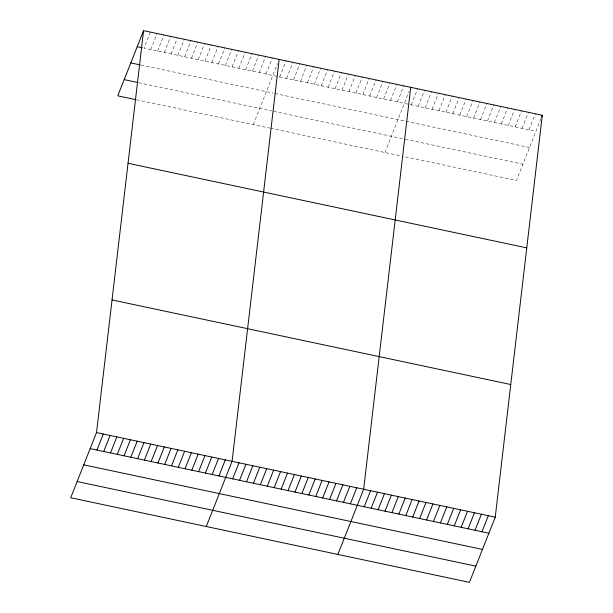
<?xml version="1.0" encoding="UTF-8"?>
<svg xmlns="http://www.w3.org/2000/svg" width="613" height="613" viewBox="0 0 613 613"><rect width="100%" height="100%" fill="white"/><g stroke="black" fill="none" stroke-linecap="round" stroke-linejoin="round"><path stroke-width="0.46" stroke-dasharray="3.06 2.3" d="M150.354 32.091L143.994 48.136L535.938 131.289M150.775 49.569L157.127 33.523M157.556 51.009L163.909 34.964M164.33 52.45L170.682 36.405M171.111 53.883L177.463 37.837M177.885 55.323L184.245 39.278M184.666 56.764L191.018 40.719M191.448 58.204L197.8 42.151M198.221 59.637L204.573 43.592M205.003 61.078L211.355 45.033M211.776 62.518L218.136 46.465M218.557 63.951L224.91 47.906M225.339 65.392L231.691 49.347M232.112 66.832L238.465 50.779M238.894 68.265L245.246 52.22M245.667 69.706L252.027 53.66M252.449 71.146L258.801 55.093M259.23 72.579L265.582 56.534M266.004 74.02L272.356 57.974M253.33 124.592L277.467 63.637M279.712 76.924L286.064 60.879M286.631 78.395L292.983 62.35M293.558 79.866L299.91 63.821M300.485 81.337L306.837 65.284M307.412 82.801L313.764 66.756M314.331 84.272L320.691 68.227M321.258 85.743L327.61 69.698M328.185 87.215L334.537 71.162M335.112 88.678L341.464 72.633M342.031 90.149L348.391 74.104M348.958 91.621L355.31 75.575M355.885 93.084L362.237 77.039M362.812 94.555L369.164 78.51M369.739 96.026L376.091 79.981M376.658 97.498L383.01 81.452M383.585 98.961L389.937 82.916M390.512 100.432L396.864 84.387M397.439 101.904L403.791 85.858M384.903 152.514L409.04 91.552M411.285 104.838L417.637 88.793M418.212 106.31L424.564 90.264M425.138 107.781L431.491 91.735M432.065 109.252L438.418 93.199M438.985 110.715L445.337 94.67M445.912 112.187L452.264 96.141M452.838 113.658L459.191 97.613M459.765 115.129L466.118 99.076M466.685 116.593L473.037 100.547M473.611 118.064L479.964 102.019M480.538 119.535L486.891 103.49M487.465 121.006L493.817 104.953M494.385 122.47L500.744 106.424M501.311 123.941L507.664 107.896M508.238 125.412L514.591 109.367M515.165 126.876L521.517 110.83M522.092 128.347L528.444 112.302M529.011 129.818L535.364 113.773M540.957 118.616L516.483 180.429L402.22 156.185M140.967 65.07L273.291 93.145M275.022 93.513L529.517 147.503M138.584 82.678L271.865 110.953M273.597 111.321L403.446 138.867M405.178 139.235L522.904 164.207M136.4 99.789L269.774 128.086M270.639 128.27L401.354 156.001"/><path stroke-width="0.92" d="M96.517 432.571L143.572 30.65L542.29 115.244L495.235 517.165L469.428 582.35L70.71 497.756L96.517 432.571L495.235 517.165M279.137 59.407L232.082 461.336L206.274 526.521M410.718 87.33L363.662 489.251L337.847 554.436M143.572 30.65L117.765 95.835L135.557 99.612M96.938 450.057L103.298 434.012M103.72 451.497L110.072 435.452M110.501 452.938L116.853 436.885M117.275 454.371L123.627 438.326M124.056 455.811L130.408 439.766M130.83 457.252L137.189 441.199M137.611 458.685L143.963 442.64M144.392 460.125L150.744 444.08M151.166 461.566L157.518 445.513M157.947 462.999L164.299 446.954M164.721 464.439L171.081 448.394M171.502 465.88L177.854 449.827M178.283 467.313L184.636 451.268M185.057 468.753L191.409 452.708M191.838 470.194L198.191 454.141M198.612 471.627L204.972 455.582M205.393 473.067L211.746 457.022M212.175 474.508L218.527 458.463M218.948 475.941L225.3 459.896M232.656 478.853L239.009 462.807M239.576 480.316L245.936 464.271M246.503 481.787L252.855 465.742M253.43 483.259L259.782 467.213M260.356 484.73L266.709 468.684M267.276 486.193L273.636 470.148M274.203 487.664L280.555 471.619M281.129 489.136L287.482 473.09M288.056 490.607L294.409 474.562M294.983 492.07L301.335 476.025M301.902 493.542L308.255 477.496M308.829 495.013L315.182 478.968M315.756 496.484L322.109 480.431M322.683 497.948L329.035 481.902M329.602 499.419L335.962 483.373M336.529 500.89L342.882 484.845M343.456 502.361L349.808 486.308M350.383 503.825L356.735 487.779M364.229 506.767L370.581 490.722M371.156 508.238L377.508 492.185M378.083 509.702L384.435 493.657M385.01 511.173L391.362 495.128M541.624 116.93L542.29 115.244M391.929 512.644L398.281 496.599M398.856 514.108L405.208 498.062M405.783 515.579L412.135 499.534M412.71 517.05L419.062 501.005M419.629 518.521L425.989 502.476M426.556 519.985L432.908 503.94M433.483 521.456L439.835 505.411M440.41 522.927L446.762 506.882M447.337 524.399L453.689 508.353M454.256 525.862L460.608 509.817M461.183 527.333L467.535 511.288M468.11 528.804L474.462 512.759M475.037 530.276L481.389 514.23M481.956 531.739L488.308 515.694M137.22 46.695L142.3 47.776M130.799 62.909L140.116 64.886M124.186 79.621L137.741 82.494M128.04 163.288L526.766 247.874M112.041 299.941L510.767 384.527M90.165 448.624L488.883 533.21M83.743 464.838L482.462 549.424M77.131 481.542L475.849 566.136"/></g></svg>
